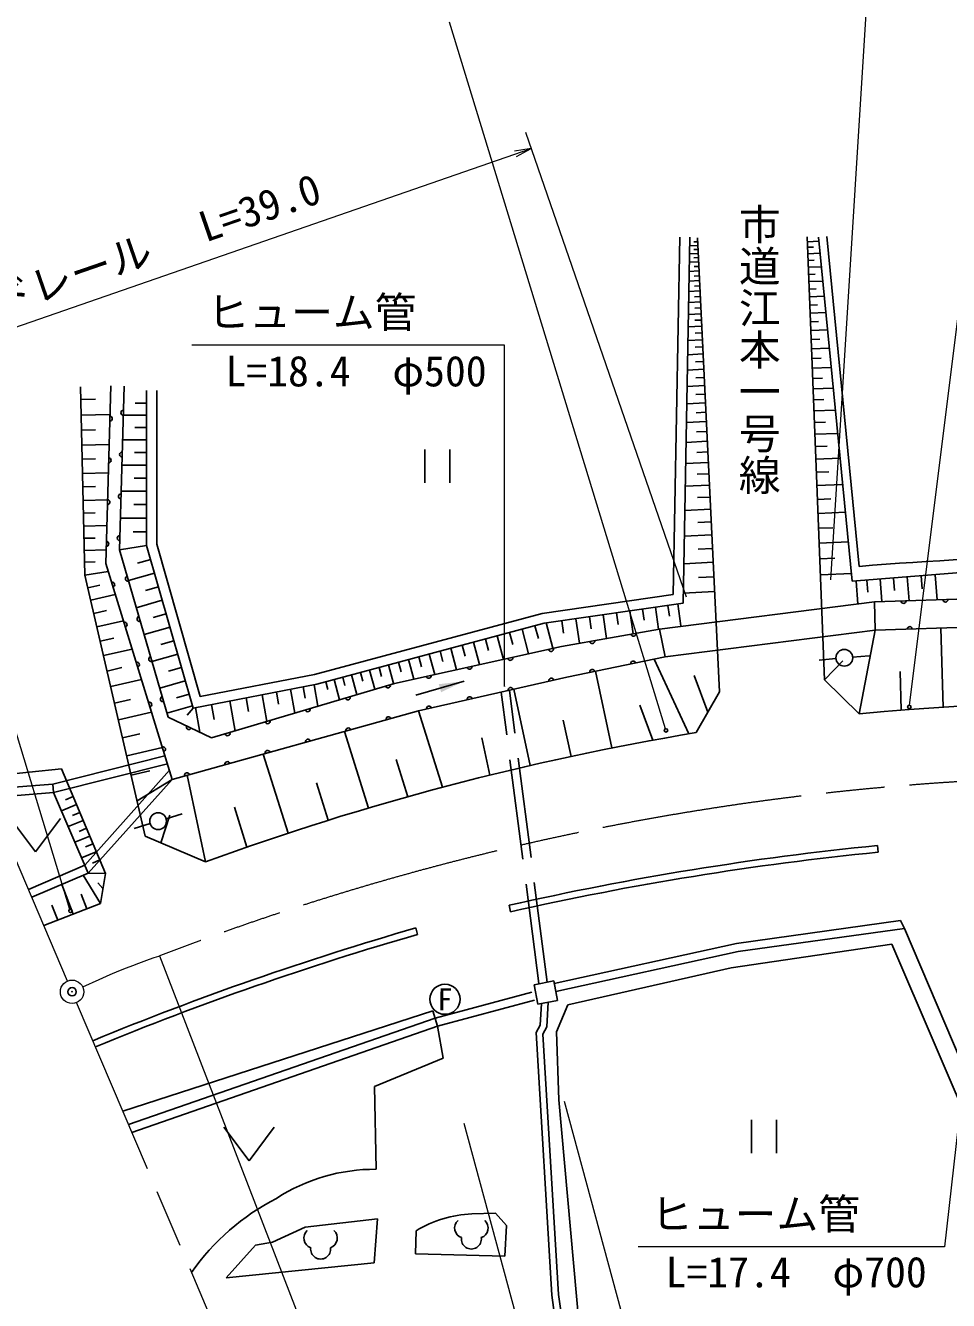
# Model space of a CAD drawing. Units: millimetres, scale not verified. Extents: x 40000 to 680000, y 20000 to 380000.
# Drawn here: x 98474 to 153642, y 262766 to 339019 of the extents above; entities that cross this region are included whole.
import ezdxf
from ezdxf.enums import TextEntityAlignment as Align

# ---------------------------------------------------------------- set-up
doc = ezdxf.new("R2010")
doc.units = ezdxf.units.MM
doc.header["$LTSCALE"] = 1000
doc.header["$PDMODE"] = 32
doc.header["$PDSIZE"] = 500
doc.linetypes.add('CHAIN', pattern=[18.5, 12, -1.5, 3.5, -1.5])
doc.linetypes.add('DASHED', pattern=[7.5, 6, -1.5])
for name, color, linetype, lineweight in [('M-BGD', 7, 'Continuous', 25), ('M-BMK', 2, 'CHAIN', 13), ('M-BMK-SRVR', 3, 'Continuous', 13), ('M-STR-HTXT', 7, 'Continuous', 13), ('M-STR-STRC', 7, 'Continuous', 13)]:
    doc.layers.add(name, color=color, linetype=linetype, lineweight=lineweight)
doc.layers.add('M-OTRS', color=6, linetype='Continuous')
doc.styles.add('@ＭＳ ゴシック', font='')
doc.styles.add('ＭＳ ゴシック', font='')
doc.styles.get('@ＭＳ ゴシック').set_extended_font_data('@MS Gothic')
doc.styles.get('ＭＳ ゴシック').set_extended_font_data('MS Gothic')

# ---------------------------------------------------------------- blocks, each defined once
blk = doc.blocks.new('open_arrow')
at = {"color": 0, "linetype": 'Continuous', "lineweight": -2}
blk.add_lwpolyline([(7.5, 1.25), (0, 0), (7.5, -1.25)], dxfattribs=at)
blk = doc.blocks.new('filled_arrow')
at = {"color": 0, "linetype": 'Continuous', "lineweight": -2}
blk.add_solid([(7.5, 1.25), (0, 0), (7.5, -1.25)], dxfattribs=at)

msp = doc.modelspace()

# ---------------------------------------------------------------- linework, layer by layer
at = {"layer": 'M-BGD'}
for p, q in [((137185, 304990), (137589, 326368)), ((145188, 326389), (146239, 299884)), ((148306, 306666), (146361, 326401)), ((137776, 304469), (138189, 326356)), ((138653, 325865), (138178, 325842)), ((138642, 326089), (138413, 326078)), ((138665, 325628), (138420, 325616)), ((139946, 299169), (138632, 326312)), ((145200, 326083), (145907, 326111)), ((145213, 325756), (145567, 325770)), ((147891, 305778), (145864, 326352)), ((138701, 324881), (138160, 324855)), ((138676, 325389), (138169, 325365)), ((138688, 325136), (138427, 325124)), ((145228, 325373), (145958, 325402)), ((145244, 324969), (145621, 324984)), ((138727, 324339), (138150, 324311)), ((138714, 324611), (138435, 324598)), ((145261, 324563), (146038, 324593)), ((145278, 324133), (145678, 324149)), ((138755, 323761), (138139, 323731)), ((138741, 324051), (138443, 324037)), ((138770, 323453), (138452, 323438)), ((145295, 323701), (146122, 323734)), ((138785, 323143), (138127, 323111)), ((138801, 322815), (138461, 322798)), ((145313, 323245), (145740, 323262)), ((145331, 322787), (146212, 322822)), ((138817, 322484), (138114, 322450)), ((138834, 322134), (138471, 322116)), ((145350, 322302), (145805, 322320)), ((145370, 321815), (146308, 321852)), ((138887, 321030), (138087, 320991)), ((138851, 321781), (138101, 321744)), ((138869, 321406), (138482, 321388)), ((145390, 321300), (145874, 321320)), ((138907, 320630), (138493, 320610)), ((145410, 320783), (146410, 320822)), ((138926, 320228), (138071, 320187)), ((138947, 319802), (138505, 319781)), ((145432, 320236), (145947, 320256)), ((145454, 319686), (146517, 319728)), ((138967, 319373), (138055, 319329)), ((138990, 318918), (138518, 318895)), ((145477, 319105), (146025, 319127)), ((139012, 318460), (138038, 318413)), ((139035, 317974), (138532, 317950)), ((145500, 318521), (146632, 318566)), ((101764, 317415), (102027, 306152)), ((103566, 317471), (103266, 306846)), ((104366, 317448), (104092, 307653)), ((139059, 317486), (138019, 317435)), ((145525, 317904), (146108, 317927)), ((145549, 317284), (146754, 317331)), ((101782, 316652), (102663, 316673)), ((105714, 317196), (105714, 307923)), ((106314, 317196), (106314, 308007)), ((139084, 316967), (138547, 316941)), ((145575, 316628), (146196, 316653)), ((101804, 315716), (103519, 315756)), ((105714, 315719), (104317, 315719)), ((105714, 316438), (105026, 316438)), ((139109, 316445), (138000, 316392)), ((139136, 315892), (138563, 315864)), ((145601, 315969), (146883, 316020)), ((105714, 314982), (105005, 314982)), ((139163, 315335), (137978, 315278)), ((145629, 315273), (146290, 315299)), ((101825, 314821), (102659, 314840)), ((105714, 314243), (104276, 314243)), ((139192, 314745), (138580, 314715)), ((145657, 314572), (147020, 314627)), ((101846, 313930), (103468, 313968)), ((105714, 313485), (104985, 313485)), ((122346, 313670), (122346, 311670)), ((123846, 311670), (123846, 313670)), ((139220, 314150), (137956, 314089)), ((139251, 313520), (138598, 313489)), ((145686, 313833), (146389, 313861)), ((101865, 313079), (102654, 313097)), ((105714, 312725), (104234, 312725)), ((139282, 312886), (137932, 312820)), ((145716, 313089), (147166, 313147)), ((101885, 312232), (103420, 312268)), ((105714, 311946), (104963, 311946)), ((139314, 312213), (138617, 312179)), ((145747, 312303), (146495, 312333)), ((101904, 311423), (102650, 311440)), ((105714, 311165), (104190, 311165)), ((139347, 311536), (137906, 311466)), ((145778, 311513), (147321, 311574)), ((101923, 310617), (103374, 310651)), ((105714, 310364), (104941, 310364)), ((139382, 310818), (138638, 310782)), ((145811, 310678), (146607, 310710)), ((101941, 309848), (102646, 309864)), ((139417, 310095), (137879, 310021)), ((145844, 309839), (147486, 309904)), ((101959, 309082), (103331, 309114)), ((105714, 309561), (104145, 309561)), ((139454, 309329), (138660, 309290)), ((145880, 308952), (146726, 308986)), ((101976, 308350), (102643, 308366)), ((105714, 308738), (104918, 308738)), ((139491, 308557), (137850, 308478)), ((145915, 308060), (147661, 308130)), ((101993, 307622), (103290, 307652)), ((105714, 307923), (104092, 307653)), ((104092, 307653), (106996, 297658)), ((105714, 307923), (108492, 298199)), ((106314, 308007), (108918, 298892)), ((139531, 307739), (138683, 307698)), ((102009, 306926), (102639, 306941)), ((103266, 306846), (107246, 293931)), ((105955, 307080), (105172, 306856)), ((139571, 306916), (137819, 306831)), ((145952, 307119), (146852, 307154)), ((102027, 306152), (103417, 306357)), ((102027, 306152), (105631, 290534)), ((106187, 306266), (104625, 305819)), ((139613, 306043), (138708, 305999)), ((145990, 306171), (147847, 306245)), ((156226, 306454), (147891, 305778)), ((148120, 305796), (148229, 304424)), ((148760, 305847), (148817, 305126)), ((149551, 305910), (149658, 304564)), ((150363, 305974), (150422, 305229)), ((151177, 306039), (151290, 304618)), ((152013, 306105), (152074, 305336)), ((152851, 306172), (152970, 304673)), ((102205, 305383), (102911, 305546)), ((106419, 305455), (105639, 305233)), ((139655, 305164), (137785, 305074)), ((102376, 304642), (103843, 304981)), ((106650, 304645), (105095, 304201)), ((129358, 303856), (137185, 304990)), ((129479, 303267), (137776, 304469)), ((149210, 304549), (136377, 302918)), ((136871, 304338), (136965, 303688)), ((137465, 304424), (137653, 303125)), ((160600, 304926), (149210, 304549)), ((149210, 304549), (149266, 302850)), ((102558, 303849), (103320, 304025)), ((106881, 303838), (106105, 303616)), ((115753, 300211), (129358, 303856)), ((131366, 303541), (131579, 302069)), ((132186, 303659), (132290, 302937)), ((133003, 303778), (133208, 302358)), ((133797, 303893), (133898, 303195)), ((134589, 304007), (134787, 302637)), ((135358, 304119), (135456, 303446)), ((136126, 304230), (136317, 302907)), ((102743, 303050), (104325, 303416)), ((107111, 303032), (105563, 302589)), ((115888, 299626), (129479, 303267)), ((128153, 302912), (128548, 301439)), ((128926, 303119), (129128, 302365)), ((129589, 303297), (129993, 301789)), ((130513, 301872), (136377, 302918)), ((130522, 303418), (130630, 302670)), ((136717, 301252), (136377, 302918)), ((149266, 302850), (136717, 301252)), ((148304, 297857), (149266, 302850)), ((160604, 303225), (149266, 302850)), ((153332, 298256), (153185, 302979)), ((102940, 302196), (103761, 302386)), ((107341, 302228), (106569, 302008)), ((125256, 302136), (125616, 300794)), ((125963, 302325), (126147, 301639)), ((126673, 302515), (127049, 301109)), ((127411, 302713), (127604, 301994)), ((103139, 301335), (104845, 301729)), ((107570, 301425), (106029, 300985)), ((120526, 299676), (130513, 301872)), ((121983, 301259), (122143, 300663)), ((122605, 301425), (122932, 300204)), ((123251, 301599), (123419, 300974)), ((123901, 301773), (124244, 300493)), ((124577, 301954), (124753, 301299)), ((130823, 300051), (136717, 301252)), ((147913, 301245), (148910, 301326)), ((103351, 300414), (104237, 300618)), ((107799, 300625), (107030, 300406)), ((119043, 300471), (119351, 299324)), ((119610, 300623), (119755, 300080)), ((120178, 300775), (120476, 299664)), ((120770, 300934), (120922, 300365)), ((121365, 301093), (121677, 299929)), ((138117, 296655), (136042, 301115)), ((146917, 301159), (145921, 301067)), ((146239, 299884), (147334, 301029)), ((103565, 299486), (105406, 299911)), ((108027, 299826), (106493, 299388)), ((108918, 298892), (115753, 300211)), ((109597, 296408), (120526, 299676)), ((116422, 299769), (116548, 299298)), ((116919, 299902), (117243, 298694)), ((117438, 300041), (117570, 299548)), ((117958, 300180), (118274, 299002)), ((118499, 300325), (118638, 299808)), ((124684, 299801), (121802, 298968)), ((121962, 298024), (130823, 300051)), ((133525, 295812), (132541, 300401)), ((139251, 297949), (138440, 300143)), ((146239, 299884), (148304, 297857)), ((150823, 298073), (150751, 300394)), ((108255, 299030), (107490, 298811)), ((108492, 298199), (115888, 299626)), ((112617, 298995), (112895, 297388)), ((113473, 299160), (113600, 298426)), ((114318, 299323), (114565, 297893)), ((115071, 299468), (115186, 298799)), ((115724, 299594), (115947, 298307)), ((128645, 294765), (127666, 299329)), ((138556, 296728), (139946, 299169)), ((103794, 298494), (104749, 298714)), ((108452, 298340), (106922, 297902)), ((108492, 298199), (108129, 297775)), ((108629, 298225), (108884, 296751)), ((109596, 298412), (109750, 297520)), ((110686, 298622), (110998, 296820)), ((111658, 298810), (111798, 298002)), ((135973, 296278), (135197, 298376)), ((104025, 297493), (106010, 297951)), ((106996, 297658), (109597, 296408)), ((107246, 293931), (121962, 298024)), ((123402, 293463), (121968, 298025)), ((131081, 295307), (130617, 297471)), ((104272, 296423), (105302, 296661)), ((118976, 292219), (117538, 296794)), ((126227, 294187), (125749, 296416)), ((100109, 293656), (106809, 295349)), ((104521, 295345), (106661, 295839)), ((114171, 290714), (112684, 295445)), ((121322, 292895), (120621, 295125)), ((100623, 294573), (95790, 294067)), ((100151, 293157), (106956, 294870)), ((103251, 288304), (100623, 294573)), ((102014, 288792), (107073, 294490)), ((104787, 294192), (105897, 294448)), ((96107, 293324), (100109, 293656)), ((100109, 293656), (100151, 293157)), ((102213, 288333), (107246, 293931)), ((105141, 292657), (107246, 293931)), ((109235, 288995), (108131, 294178)), ((116572, 291486), (115870, 293719)), ((96313, 292839), (100151, 293157)), ((100151, 293157), (102213, 288333)), ((101324, 292900), (100873, 292711)), ((101523, 292425), (100625, 292048)), ((111711, 289879), (110961, 292265)), ((97569, 291595), (99069, 289595)), ((99069, 289595), (100569, 291595)), ((101920, 291479), (101028, 291105)), ((101722, 291952), (101274, 291764)), ((105922, 291286), (104967, 290988)), ((106561, 290137), (107107, 291795)), ((106878, 291578), (107836, 291864)), ((102313, 290541), (101428, 290169)), ((102116, 291010), (101672, 290824)), ((105631, 290534), (109235, 288995)), ((102509, 290074), (102068, 289889)), ((149389, 289978), (149429, 289580)), ((102705, 289605), (101826, 289237)), ((102912, 289111), (102471, 288926)), ((98654, 287341), (102014, 288792)), ((98849, 286881), (102213, 288333)), ((103251, 288304), (102213, 288333)), ((102950, 286501), (103251, 288304)), ((101319, 285875), (100638, 287651)), ((102950, 286501), (101927, 288210)), ((103101, 287403), (102796, 287745)), ((102135, 286188), (101794, 287076)), ((99564, 285202), (102950, 286501)), ((100397, 285522), (100056, 286409)), ((127378, 286404), (127466, 286013)), ((150775, 285494), (140972, 284125)), ((150775, 285494), (151010, 285021)), ((121799, 285046), (121910, 284662)), ((151010, 285021), (141061, 283632)), ((156979, 270980), (151010, 285021)), ((140972, 284125), (130067, 281731)), ((140648, 282656), (150259, 284083)), ((150259, 284083), (155702, 271356)), ((141061, 283632), (130174, 281243)), ((130887, 280441), (140648, 282656)), ((130045, 281891), (128868, 281655)), ((128868, 281655), (129103, 280479)), ((130280, 280714), (130045, 281891)), ((129103, 280479), (130280, 280714)), ((104296, 274086), (122811, 280082)), ((122811, 280082), (123107, 279166)), ((129235, 279240), (129317, 280522)), ((129628, 279127), (129723, 280603)), ((130211, 278827), (130887, 280441)), ((104638, 273285), (122953, 279642)), ((104834, 272823), (123107, 279166)), ((123107, 279166), (123434, 277259)), ((128991, 278789), (129235, 279240)), ((129397, 278699), (129628, 279127)), ((129929, 263078), (128991, 278789)), ((130327, 263118), (129397, 278699)), ((130361, 274772), (130211, 278827)), ((123434, 277259), (119342, 275570)), ((119342, 275570), (119436, 270614)), ((131919, 257446), (130361, 274772)), ((110333, 273124), (111833, 271124)), ((111833, 271124), (113333, 273124)), ((141869, 273574), (141869, 271574)), ((143369, 271574), (143369, 273574)), ((119511, 267648), (115194, 267160)), ((119323, 265020), (119511, 267648)), ((126569, 267986), (125161, 267949)), ((127226, 267254), (126569, 267986)), ((115194, 267160), (113241, 266259)), ((121782, 265565), (121820, 266935)), ((127132, 265415), (127226, 267254)), ((113241, 266259), (112228, 266072)), ((112228, 266072), (110463, 264119)), ((121782, 265565), (127132, 265415)), ((110463, 264119), (119323, 265020)), ((130793, 257071), (129929, 263078)), ((131189, 257128), (130327, 263118))]:
    msp.add_line(p, q, dxfattribs=at)
at = {"layer": 'M-BGD', "linetype": 'DASHED'}
for p, q in [((129163, 281715), (126903, 299154)), ((129655, 281813), (127393, 299266)), ((122953, 279642), (128946, 281267)), ((123107, 279166), (129044, 280776))]:
    msp.add_line(p, q, dxfattribs=at)
at = {"layer": 'M-BGD'}
for centre, radius in [((147415, 301205), 500), ((151301, 298267), 100), ((136757, 296865), 100), ((106399, 291434), 500), ((101158, 286064), 100), ((123546, 280782), 900)]:
    msp.add_circle(centre, radius, dxfattribs=at)
for centre, radius, start, end in [((104322, 315858), 150, 88.39718, 268.39718), ((103511, 315510), 150, 268.38076, 88.38076), ((104252, 313359), 150, 88.39718, 268.39718), ((103440, 313011), 150, 268.38076, 88.38076), ((103370, 310512), 150, 268.38076, 88.38076), ((104182, 310860), 150, 88.39718, 268.39718), ((103299, 308013), 150, 268.38076, 88.38076), ((104112, 308361), 150, 88.39718, 268.39718), ((161654, 154472), 152778, 85.36853, 95.01234), ((104592, 305932), 150, 106.19993, 286.19993), ((103658, 305573), 150, 287.12613, 107.12613), ((150958, 304607), 150, 181.89652, 1.89652), ((153456, 304689), 150, 181.89652, 1.89652), ((105290, 303531), 150, 106.19993, 286.19993), ((104395, 303184), 150, 287.12613, 107.12613), ((151328, 302918), 150, 1.89652, 181.89652), ((132350, 302200), 150, 190.11582, 10.11582), ((134811, 302639), 150, 190.11582, 10.11582), ((105987, 301131), 150, 106.19993, 286.19993), ((127452, 301199), 150, 192.40331, 12.40331), ((129893, 301736), 150, 192.40331, 12.40331), ((105131, 300795), 150, 287.12613, 107.12613), ((125010, 300662), 150, 192.40331, 12.40331), ((132345, 300361), 150, 11.52032, 191.52032), ((134795, 300861), 150, 11.52032, 191.52032), ((122568, 300125), 150, 192.40331, 12.40331), ((129902, 299833), 150, 12.88819, 192.88819), ((120134, 299558), 150, 196.64313, 16.64313), ((127465, 299275), 150, 12.88819, 192.88819), ((105867, 298405), 150, 287.12613, 107.12613), ((106685, 298730), 150, 106.19993, 286.19993), ((115344, 298126), 150, 196.64313, 16.64313), ((117739, 298842), 150, 196.64313, 16.64313), ((122591, 298160), 150, 12.88819, 192.88819), ((125028, 298718), 150, 12.88819, 192.88819), ((166307, 103239), 195449, 81.2832, 95.28505), ((112949, 297410), 150, 196.64313, 16.64313), ((120174, 297526), 150, 15.53919, 195.53919), ((108243, 297059), 150, 154.34674, 334.34674), ((165200, 136267), 162659, 99.42756, 110.12455), ((110553, 296694), 150, 196.64313, 16.64313), ((117765, 296857), 150, 15.53919, 195.53919), ((106691, 295730), 150, 287.12613, 107.12613), ((115356, 296187), 150, 15.53919, 195.53919), ((112948, 295517), 150, 15.53919, 195.53919), ((110539, 294847), 150, 15.53919, 195.53919), ((108130, 294178), 150, 15.53919, 195.53919), ((167512, 108822), 182060, 95.71282, 102.73502), ((167512, 108822), 181660, 95.71282, 102.73502), ((173186, 106976), 185337, 106.09696, 112.41967), ((173186, 106976), 184937, 106.09696, 112.41828), ((119359, 259799), 10816, 89.5922, 123.01122), ((119888, 256387), 14036, 117.22716, 144.94232), ((125441, 261012), 6942, 92.311, 121.44153), ((115713, 266493), 600, 131.41947, 251.14245), ((116513, 266493), 600, 288.85758, 48.58056), ((124724, 267093), 600, 131.41947, 251.14245), ((125524, 267093), 600, 288.85758, 48.58056), ((125124, 266443), 600, 172.14017, 7.85985), ((116113, 265843), 600, 172.14017, 7.85985)]:
    msp.add_arc(centre, radius, start, end, dxfattribs=at)
at = {"layer": 'M-BMK'}
for p, q in [((100981, 281873), (89505, 308831)), ((113007, 253626), (101530, 280585))]:
    msp.add_line(p, q, dxfattribs=at)
msp.add_lwpolyline([(101892, 281521), (102870, 281963), (103543, 282258), (104062, 282478), (104502, 282658), (104891, 282811), (105245, 282946), (105572, 283066), (105877, 283174), (106166, 283271), (106439, 283360), (106489, 283376)], dxfattribs=at)
msp.add_arc((164070, 134096), 160000, 90.27886, 111.09303, dxfattribs=at)
at = {"layer": 'M-BMK-SRVR'}
msp.add_circle((101256, 281229), 700, dxfattribs=at)
at = {"layer": 'M-OTRS'}
msp.add_point((101256, 281229), dxfattribs=at)
at = {"layer": 'M-STR-HTXT'}
for p, q in [((146611, 305872), (150110, 362206)), ((151304, 298367), (156839, 342668)), ((137984, 304839), (128377, 332617)), ((85907, 316815), (128704, 331672)), ((106489, 283376), (119085, 250721)), ((130673, 274688), (139350, 242680)), ((124677, 273375), (133433, 241076))]:
    msp.add_line(p, q, dxfattribs=at)
for points in [[(127107, 299494), (127107, 319905), (108416, 319905)], [(155979, 288747), (153412, 265970), (135103, 265970)]]:
    msp.add_lwpolyline(points, dxfattribs=at)
at = {"layer": 'M-STR-STRC'}
for p, q in [((136736, 296963), (123811, 339228)), ((101121, 286157), (86007, 335978))]:
    msp.add_line(p, q, dxfattribs=at)

# ---------------------------------------------------------------- block references
at = {"layer": 'M-BGD', "xscale": 200, "yscale": 200, "rotation": 196.1}
msp.add_blockref('filled_arrow', (124684, 299801), dxfattribs=at)
at = {"layer": 'M-STR-HTXT', "xscale": 133, "yscale": 133, "rotation": 199.1}
msp.add_blockref('open_arrow', (128704, 331672), dxfattribs=at)
at = {"layer": 'M-STR-HTXT'}
for p, rotation in [((127107, 299494), 90), ((151304, 298367), 82.9)]:
    msp.add_blockref('open_arrow', p, dxfattribs=dict(at, rotation=rotation))

# ---------------------------------------------------------------- texts
at = {"layer": 'M-BGD', "style": '@ＭＳ ゴシック'}
msp.add_text('市道江本一号線', height=1833, rotation=270, dxfattribs=at).set_placement((142327, 310896), align=Align.MIDDLE_RIGHT)
at = {"layer": 'M-BGD', "style": 'ＭＳ ゴシック'}
msp.add_text('F', height=1320, rotation=359.971, dxfattribs=at).set_placement((123546, 280782), align=Align.MIDDLE_CENTER)
at = {"layer": 'M-STR-HTXT', "style": 'ＭＳ ゴシック'}
for s, p in [('L=39.0', (112949, 326740)), ('ガードレール', (99305, 321870))]:
    msp.add_text(s, height=1833, rotation=19.079, dxfattribs=at).set_placement(p, align=Align.BOTTOM_CENTER)
for p in [(121844, 320405), (148358, 266470)]:
    msp.add_text('ヒューム管', height=1833, dxfattribs=at).set_placement(p, align=Align.BOTTOM_RIGHT)
for s, p in [('L=18.4  φ500', (118232, 316885)), ('L=17.4  φ700', (144537, 263002))]:
    msp.add_text(s, height=1833, dxfattribs=at).set_placement(p, align=Align.BOTTOM_CENTER)

doc.saveas('drawing.dxf')
